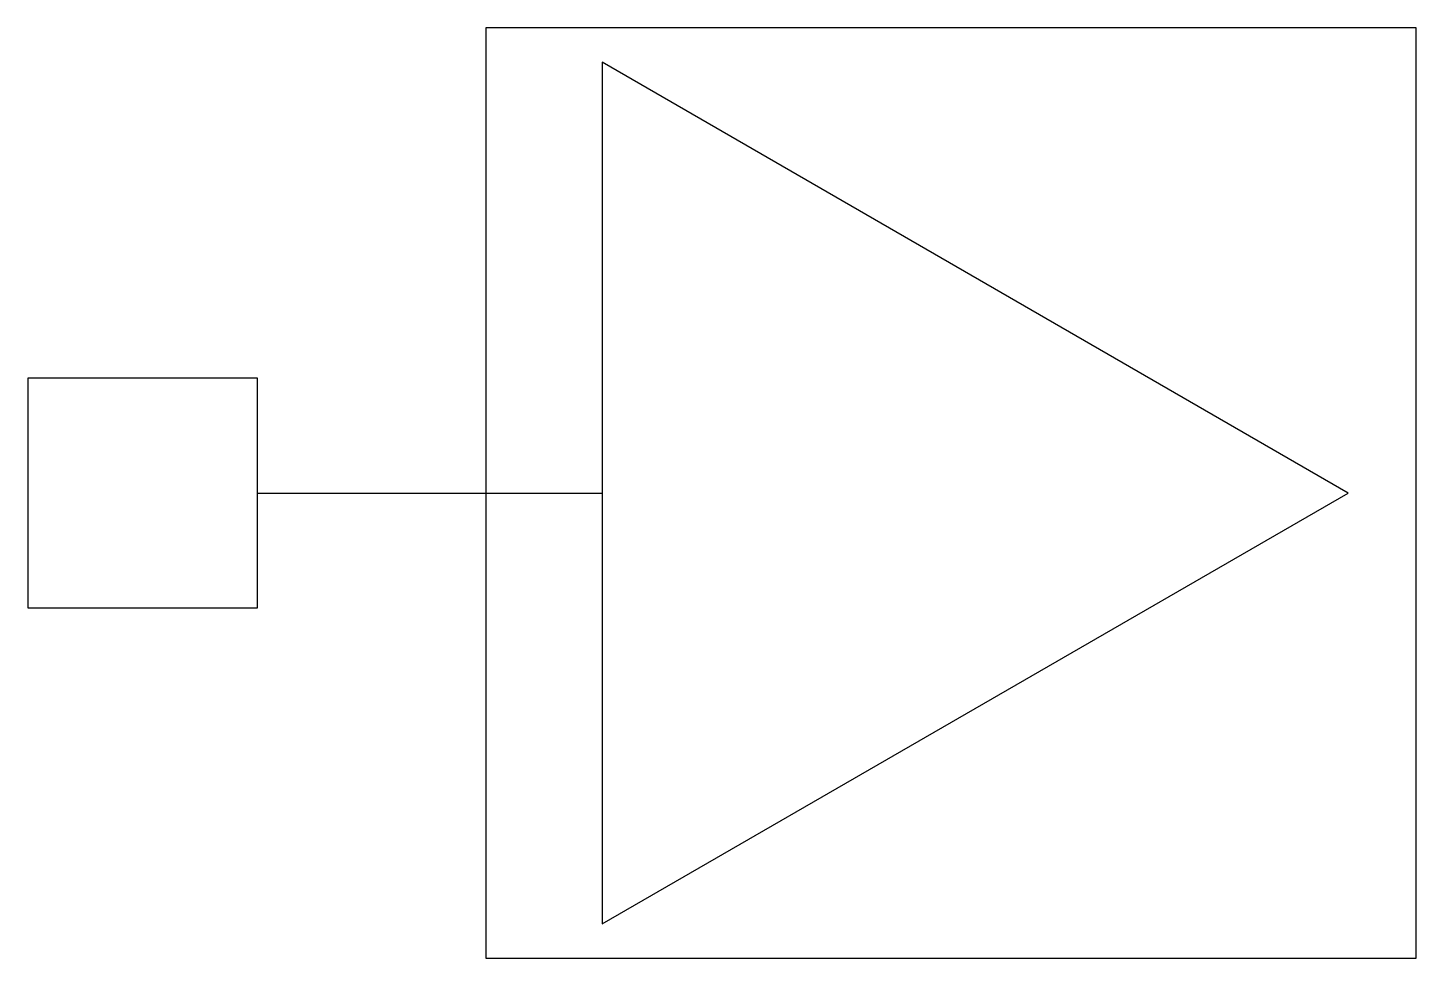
# Model space of a CAD drawing. Header units: millimetres. Extents: x -3111.373 to -3110.889, y 3748.911 to 3749.235.
import ezdxf

# ---------------------------------------------------------------- set-up
doc = ezdxf.new("R2010")
doc.units = ezdxf.units.MM
doc.header["$LTSCALE"] = 10
doc.layers.add('Ele_tomadas', color=2, linetype='Continuous')

msp = doc.modelspace()

# ---------------------------------------------------------------- linework, layer by layer
at = {"layer": 'Ele_tomadas', "color": 5}
msp.add_line((-3111.29291, 3749.07338), (-3111.17291, 3749.07338), dxfattribs=at)
at = {"layer": 'Ele_tomadas', "color": 2}
msp.add_lwpolyline([(-3111.21341, 3748.91138), (-3110.88941, 3748.91138), (-3110.88941, 3749.23538), (-3111.21341, 3749.23538)], close=True, dxfattribs=at)
at = {"layer": 'Ele_tomadas', "color": 3}
for points in [[(-3111.17291, 3748.92338), (-3110.91311, 3749.07338), (-3111.17291, 3749.22338)], [(-3111.37291, 3749.03338), (-3111.29291, 3749.03338), (-3111.29291, 3749.11338), (-3111.37291, 3749.11338)]]:
    msp.add_lwpolyline(points, close=True, dxfattribs=at)

doc.saveas('drawing.dxf')
